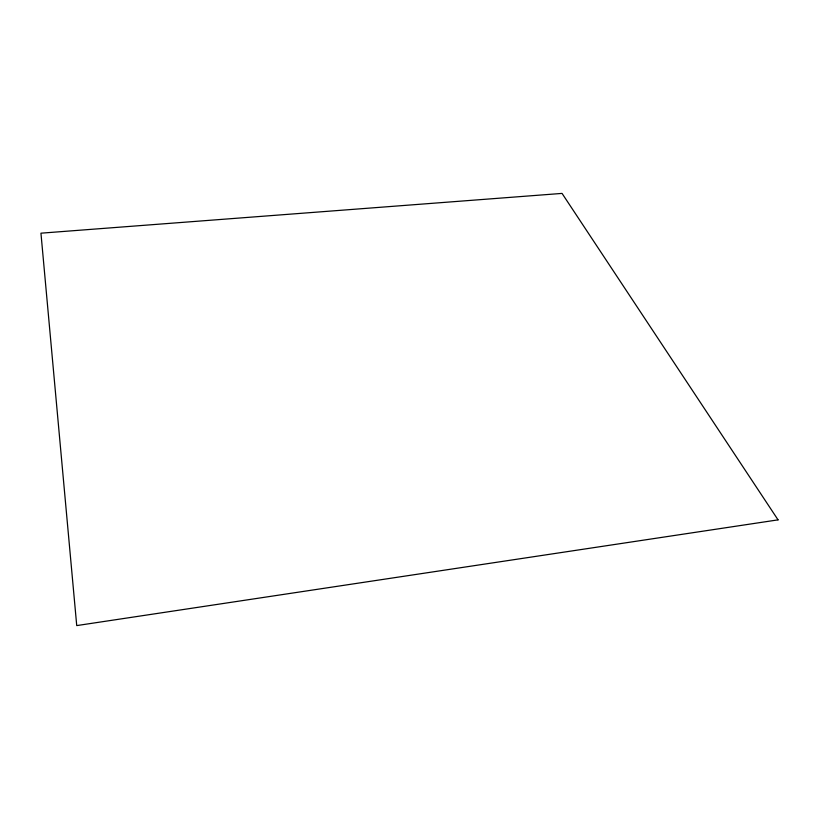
<?xml version="1.0" encoding="UTF-8"?>
<svg xmlns="http://www.w3.org/2000/svg" width="819" height="819" viewBox="0 0 819 819"><rect width="100%" height="100%" fill="white"/><g stroke="black" fill="none" stroke-linecap="round" stroke-linejoin="round"><path stroke-width="1.23" d="M778.05 519.86L76.73 625.593L40.95 233.18L562.049 193.407L778.05 519.86"/></g></svg>
